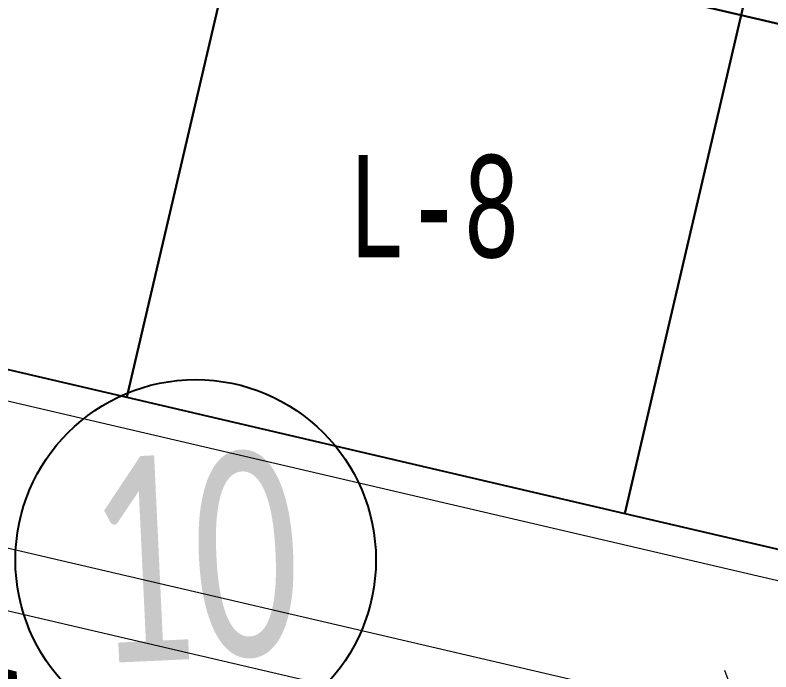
# Model space of a CAD drawing. Header units: millimetres. Extents: x 474016 to 477875, y 2288607 to 2292200.
# Drawn here: x 474168.4 to 474205.36, y 2289267.58 to 2289299.68 of the extents above; entities that cross this region are included whole.
import ezdxf
from ezdxf.enums import TextEntityAlignment as Align

# ---------------------------------------------------------------- set-up
doc = ezdxf.new("R2010")
doc.units = ezdxf.units.MM
doc.header["$LTSCALE"] = 50
for name, color, linetype, lineweight in [('BANQUETA', 251, 'Continuous', 5), ('EXT', 3, 'Continuous', 5), ('JARDINES', 98, 'Continuous', 13), ('LOTES', 6, 'Continuous', 15), ('NO DE MZ', 3, 'Continuous', 18), ('vialidad', 5, 'Continuous', 13)]:
    doc.layers.add(name, color=color, linetype=linetype, lineweight=lineweight)
doc.layers.add('CVL_LOTIF', color=1, linetype='Continuous')
doc.layers.add('MZ Y LT', color=7, linetype='Continuous', lineweight=13, true_color=0x0d2bf2)
doc.styles.add('Legend', font='calibri.ttf')
doc.styles.add('MONOTXT4', font='MONOTXT4.shx', dxfattribs={"width": 0.55})
doc.styles.get("Standard").update_dxf_attribs({"font": 'arial.ttf'})

# ---------------------------------------------------------------- blocks, each defined once
blk = doc.blocks.new('Plarbol-031')
blk.add_lwpolyline([(-2.19095, 1.5341), (-1.9686, 1.381025)])

msp = doc.modelspace()

# ---------------------------------------------------------------- linework, layer by layer
at = {"color": 3}
msp.add_circle((474177.232, 2289273.055), 8.813, dxfattribs=at)
at = {"layer": 'BANQUETA'}
msp.add_lwpolyline([(474124.839, 2289290.893), (474246.576, 2289262.523, 0.414214), (474248.978, 2289264.017), (474260.099, 2289311.738, 0.414214), (474258.606, 2289314.14), (474136.868, 2289342.51)], format="xyb", dxfattribs=at)
at = {"layer": 'CVL_LOTIF'}
for points in [[(474209.57, 2289324.027), (474197.396, 2289326.864), (474191.722, 2289302.517), (474203.896, 2289299.68)], [(474221.744, 2289321.19), (474209.57, 2289324.027), (474203.896, 2289299.68), (474216.07, 2289296.842)], [(474179.548, 2289305.354), (474155.201, 2289311.028), (474149.527, 2289286.68), (474173.874, 2289281.006)], [(474203.896, 2289299.68), (474179.548, 2289305.354), (474173.874, 2289281.006), (474198.222, 2289275.332)], [(474228.243, 2289294.005), (474203.896, 2289299.68), (474198.222, 2289275.332), (474222.569, 2289269.658)]]:
    msp.add_lwpolyline(points, close=True, dxfattribs=at)
at = {"layer": 'JARDINES'}
msp.add_lwpolyline([(474244.988, 2289255.706, -0.388075), (474244.307, 2289252.784), (474134.256, 2289278.431, -0.386646), (474134.937, 2289281.353)], format="xyb", close=True, dxfattribs=at)
at = {"layer": 'LOTES'}
for p, q in [((474173.874, 2289281.006), (474179.548, 2289305.354)), ((474198.222, 2289275.332), (474203.896, 2289299.68))]:
    msp.add_line(p, q, dxfattribs=at)

# ---------------------------------------------------------------- block references
at = {"layer": 'EXT', "xscale": 1.71989999994179, "yscale": 1.71989999994179, "zscale": 1.71989999994179, "rotation": 325.9356466897348}
msp.add_blockref('Plarbol-031', (474204.73, 2289263.366), dxfattribs=at)

# ---------------------------------------------------------------- texts
at = {"layer": 'MZ Y LT', "lineweight": 13, "style": 'MONOTXT4', "width": 0.65}
msp.add_text('L-8', height=5, dxfattribs=at).set_placement((474188.885, 2289290.343), align=Align.MIDDLE)
at = {"layer": 'NO DE MZ', "lineweight": 9, "style": 'Legend', "width": 0.65}
msp.add_text('10', height=10, rotation=2.7155, dxfattribs=at).set_placement((474177.128, 2289273.225), align=Align.MIDDLE)
at = {"layer": 'vialidad', "color": 5, "width": 0.75}
msp.add_text('PALMA COROZO', height=6, rotation=346.1813, dxfattribs=at).set_placement((474179.57, 2289261.785), align=Align.MIDDLE)

doc.saveas('drawing.dxf')
